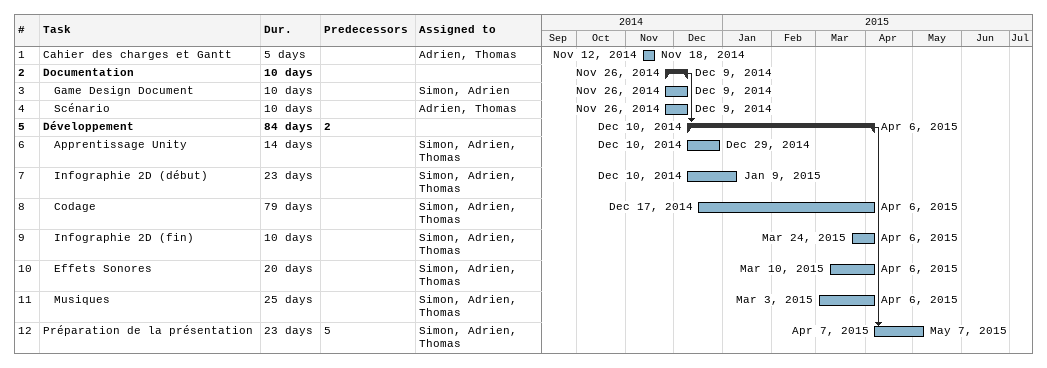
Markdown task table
| ID | Level | Task | Duration | Start | Finish | Predecessors | Resources |
|---|---|---|---|---|---|---|---|
| 1 | 1 | Cahier des charges et Gantt | 5d | 2014-11-12 | 2014-11-18 |  | Adrien, Thomas |
| 2 | 1 | **Documentation** | 10d | 2014-11-26 | 2014-12-09 |  |  |
| 3 | 2 | Game Design Document | 10d | 2014-11-26 | 2014-12-09 |  | Simon, Adrien |
| 4 | 2 | Scénario | 10d | 2014-11-26 | 2014-12-09 |  | Adrien, Thomas |
| 5 | 1 | **Développement** | 84d | 2014-12-10 | 2015-04-06 | 2 |  |
| 6 | 2 | Apprentissage Unity | 14d | 2014-12-10 | 2014-12-29 |  | Simon, Adrien, Thomas |
| 7 | 2 | Infographie 2D (début) | 23d | 2014-12-10 | 2015-01-09 |  | Simon, Adrien, Thomas |
| 8 | 2 | Codage | 79d | 2014-12-17 | 2015-04-06 |  | Simon, Adrien, Thomas |
| 9 | 2 | Infographie 2D (fin) | 10d | 2015-03-24 | 2015-04-06 |  | Simon, Adrien, Thomas |
| 10 | 2 | Effets Sonores | 20d | 2015-03-10 | 2015-04-06 |  | Simon, Adrien, Thomas |
| 11 | 2 | Musiques | 25d | 2015-03-03 | 2015-04-06 |  | Simon, Adrien, Thomas |
| 12 | 1 | Préparation de la présentation | 23d | 2015-04-07 | 2015-05-07 | 5 | Simon, Adrien, Thomas |
